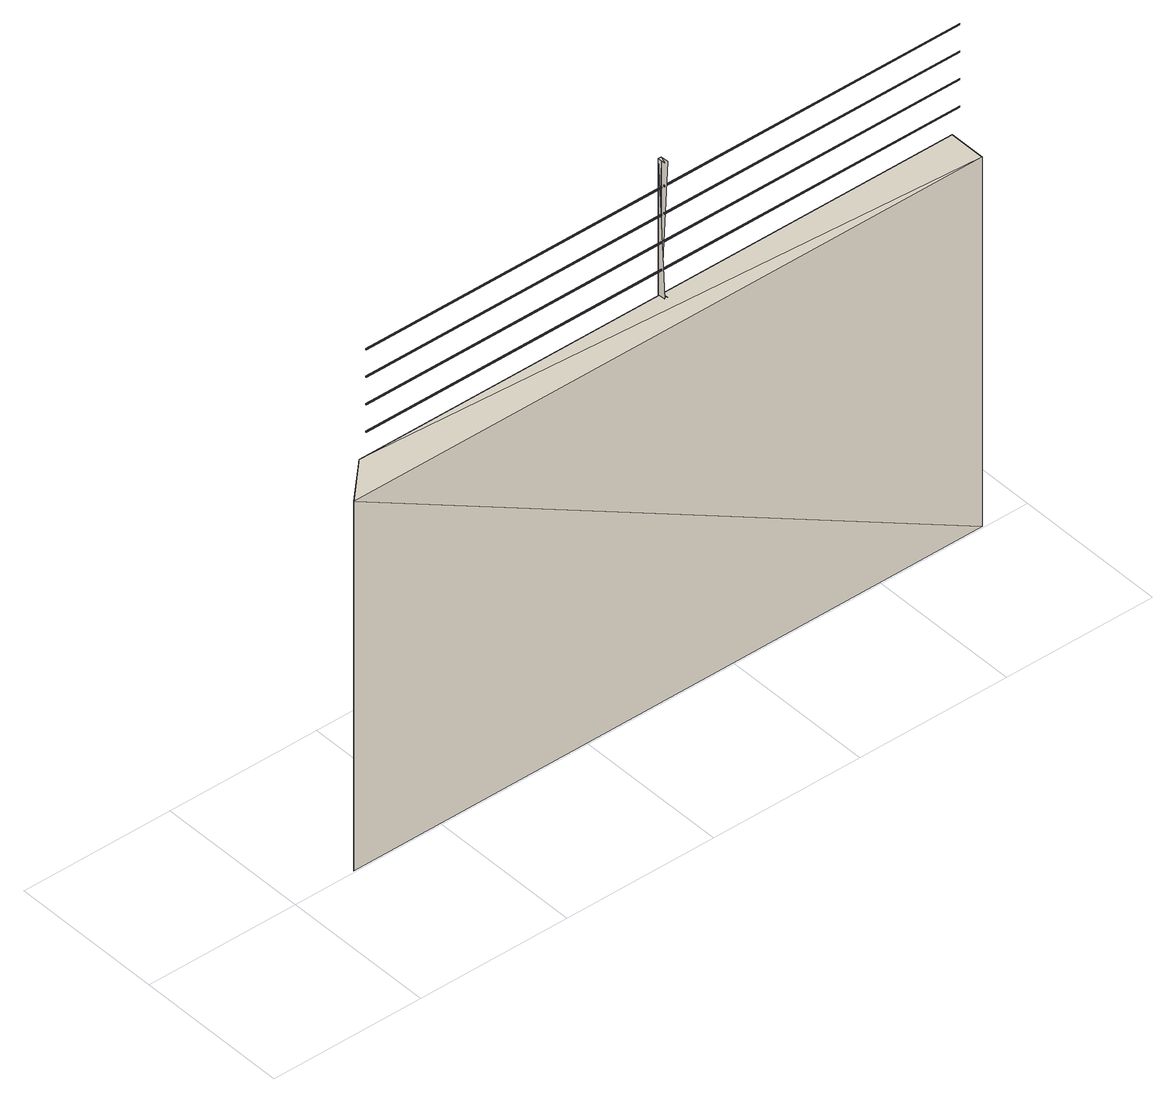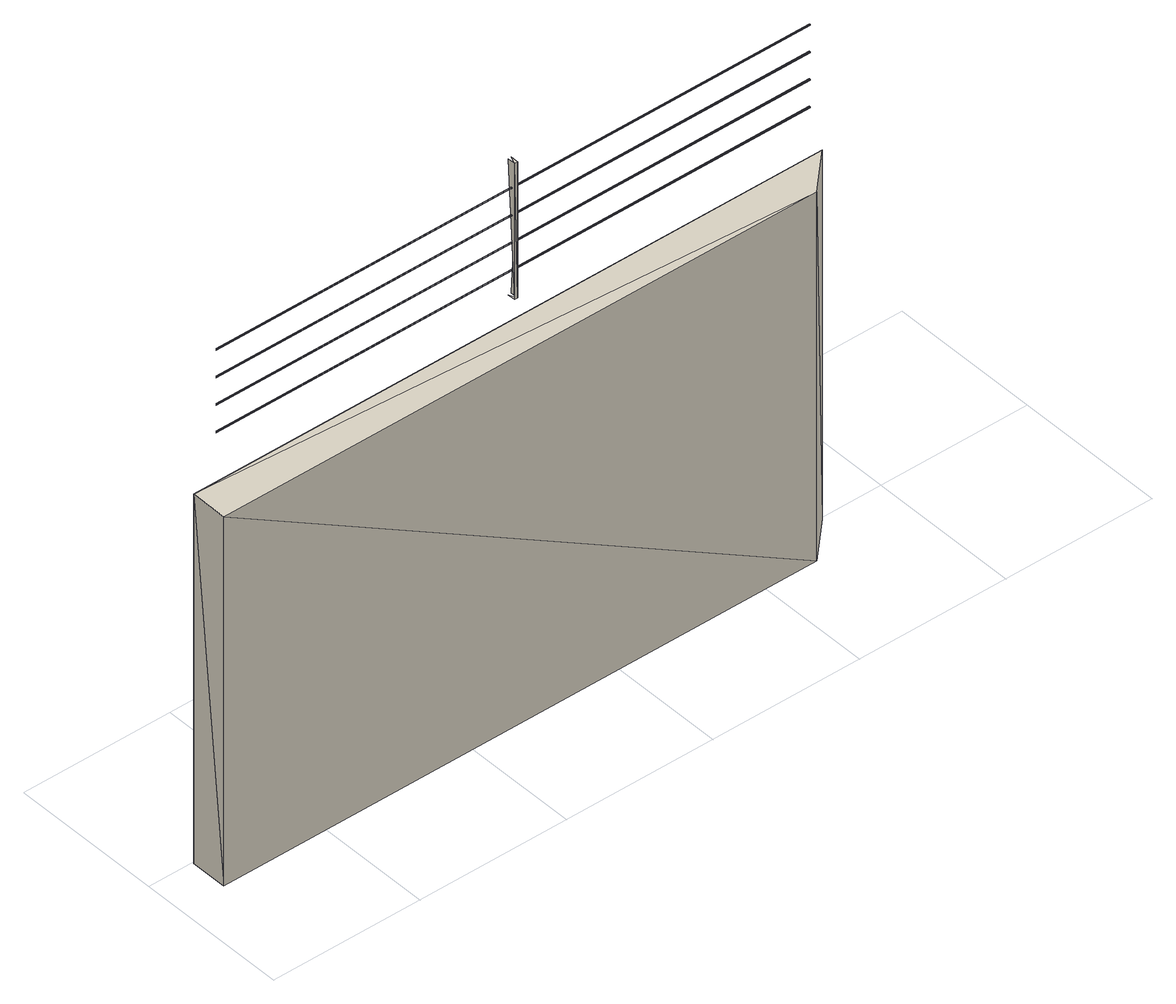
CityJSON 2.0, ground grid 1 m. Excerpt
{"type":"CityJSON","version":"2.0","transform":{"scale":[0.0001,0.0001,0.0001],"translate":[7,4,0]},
"CityObjects":{
"building1":{"type":"Building","attributes":{"info":{"id":59075,"type":"IfcRailing","GlobalId":"09axaKU7X1_O8n6dmmiZ1E","OwnerHistory":"#12","ObjectPlacement":"#50014","Representation":"#59071","Tag":"00000000-0000-0000-00-00-000000000000","PredefinedType":"HANDRAIL"},"psets":{"AC_Pset_Name":{"Name":{"id":59080,"class":"IfcPropertySingleValue","value_type":"IfcLabel"},"id":59081},"ArchiCADProperties":{"Komplette Element-ID":{"id":59088,"class":"IfcPropertySingleValue","value":"Gelaender-2","value_type":"IfcLabel"},"Kompakte Element-ID":{"id":59089,"class":"IfcPropertySingleValue","value":"Gelaender-2","value_type":"IfcLabel"},"Name des Sachmerkmal-Objekts":{"id":59090,"class":"IfcPropertySingleValue","value_type":"IfcLabel"},"Ursprungsgeschoss":{"id":59091,"class":"IfcPropertySingleValue","value":"Dachgeschoss","value_type":"IfcLabel"},"Raumname":{"id":59092,"class":"IfcPropertySingleValue","value":"Galerie","value_type":"IfcLabel"},"Raumnummer":{"id":59093,"class":"IfcPropertySingleValue","value":"7","value_type":"IfcLabel"},"Ebene":{"id":59094,"class":"IfcPropertySingleValue","value":"Gelaender","value_type":"IfcLabel"},"Typ":{"id":59095,"class":"IfcPropertySingleValue","value":"Objekt","value_type":"IfcLabel"},"Geschützt":{"id":59096,"class":"IfcPropertySingleValue","value":false,"value_type":"IfcBoolean"},"Bibliothekselement-Name":{"id":59097,"class":"IfcPropertySingleValue","value":"Geländer_horizontal 13","value_type":"IfcLabel"},"Baustoff / Mehrschichtiger Aufbau / Profil / Schraffur":{"id":59098,"class":"IfcPropertySingleValue","value":"Solid","value_type":"IfcLabel"},"Etikettentext":{"id":59099,"class":"IfcPropertySingleValue","value_type":"IfcLabel"},"Eindeutige ID":{"id":59100,"class":"IfcPropertySingleValue","value_type":"IfcLabel"},"Verknüpfte Änderungen":{"id":59101,"class":"IfcPropertySingleValue","value_type":"IfcLabel"},"Tragende Funktion":{"id":59102,"class":"IfcPropertySingleValue","value":"Nicht definiert","value_type":"IfcLabel"},"Lage":{"id":59103,"class":"IfcPropertySingleValue","value":"Nicht definiert","value_type":"IfcLabel"},"Element-Klassifizierung":{"id":59104,"class":"IfcPropertySingleValue","value":"Geländer","value_type":"IfcLabel"},"Umbau-Status":{"id":59105,"class":"IfcPropertySingleValue","value":"Bestand","value_type":"IfcLabel"},"Anzeigen auf Umbau-Filter":{"id":59106,"class":"IfcPropertySingleValue","value":"Alle relevanten Filter","value_type":"IfcLabel"},"ARCHICAD IFC ID":{"id":59107,"class":"IfcPropertySingleValue","value":"09axaKU7X1_O8n6dmmiZ1E","value_type":"IfcLabel"},"Externe IFC ID":{"id":59108,"class":"IfcPropertySingleValue","value_type":"IfcLabel"},"Drehwinkel":{"id":59109,"class":"IfcPropertySingleValue","value":0,"value_type":"IfcPlaneAngleMeasure"},"Oberfläche":{"id":59110,"class":"IfcPropertySingleValue","value":"Allgemein","value_type":"IfcLabel"},"id":59111},"AC_Pset_Geländer_horizontal_13":{"3D":{"id":59139,"class":"IfcPropertySingleValue","value":"Detailiert","value_type":"IfcLabel"},"Anzahl_Rohre":{"id":59140,"class":"IfcPropertySingleValue","value":4,"value_type":"IfcReal"},"Position":{"id":59141,"class":"IfcPropertySingleValue","value":"Zwischen Pfosten","value_type":"IfcLabel"},"Anzahl_Pfosten":{"id":59142,"class":"IfcPropertySingleValue","value":3,"value_type":"IfcReal"},"Auflösung":{"id":59143,"class":"IfcPropertySingleValue","value":36,"value_type":"IfcReal"},"Schattenwurf":{"id":59144,"class":"IfcPropertySingleValue","value":true,"value_type":"IfcBoolean"},"Show 2D Hotspots in 3D":{"id":59145,"class":"IfcPropertySingleValue","value":true,"value_type":"IfcBoolean"},"Stift Kontur":{"id":59146,"class":"IfcPropertySingleValue","value_type":"IfcLabel"},"Ausfüllmuster":{"id":59147,"class":"IfcPropertySingleValue","value":"Leer","value_type":"IfcLabel"},"Stift Schraffur":{"id":59148,"class":"IfcPropertySingleValue","value_type":"IfcLabel"},"Stift Hintergrundschraffur":{"id":59149,"class":"IfcPropertySingleValue","value_type":"IfcLabel"},"Handlauf (hamat)":{"id":59150,"class":"IfcPropertySingleValue","value":"Zink","value_type":"IfcLabel"},"Rohre (bamat)":{"id":59151,"class":"IfcPropertySingleValue","value":"Zink","value_type":"IfcLabel"},"Pfosten (pomat)":{"id":59152,"class":"IfcPropertySingleValue","value":"Zink","value_type":"IfcLabel"},"Preis":{"id":59153,"class":"IfcPropertySingleValue","value":0,"value_type":"IfcReal"},"Hersteller":{"id":59154,"class":"IfcPropertySingleValue","value_type":"IfcLabel"},"Anmerkung":{"id":59155,"class":"IfcPropertySingleValue","value_type":"IfcLabel"},"Lage":{"id":59156,"class":"IfcPropertySingleValue","value_type":"IfcLabel"},"Accessoires":{"id":59157,"class":"IfcPropertySingleValue","value_type":"IfcLabel"},"Gruppe (FM_Type)":{"id":59158,"class":"IfcPropertySingleValue","value":"Andere","value_type":"IfcLabel"},"Gruppe (iFMType)":{"id":59159,"class":"IfcPropertySingleValue","value":25,"value_type":"IfcReal"},"Inventarnummer":{"id":59160,"class":"IfcPropertySingleValue","value_type":"IfcLabel"},"Seriennummer":{"id":59161,"class":"IfcPropertySingleValue","value_type":"IfcLabel"},"Herstellungsjahr":{"id":59162,"class":"IfcPropertySingleValue","value_type":"IfcLabel"},"Gewicht":{"id":59163,"class":"IfcPropertySingleValue","value":0,"value_type":"IfcReal"},"Gewichteinheit":{"id":59164,"class":"IfcPropertySingleValue","value":"kg","value_type":"IfcLabel"},"Frei definierbar 1":{"id":59165,"class":"IfcPropertySingleValue","value_type":"IfcLabel"},"Frei definierbar 2":{"id":59166,"class":"IfcPropertySingleValue","value_type":"IfcLabel"},"Frei definierbar 3":{"id":59167,"class":"IfcPropertySingleValue","value_type":"IfcLabel"},"Frei definierbar 4":{"id":59168,"class":"IfcPropertySingleValue","value_type":"IfcLabel"},"Frei definierbar 5":{"id":59169,"class":"IfcPropertySingleValue","value_type":"IfcLabel"},"id":59170},"ArchiCADQuantities":{"Höhenangabe zum Projekt-Nullpunkt":{"id":59206,"class":"IfcQuantityLength","value":2.7},"Höhe zu Geschoss":{"id":59207,"class":"IfcQuantityLength","value":0},"Oberflächenbereich":{"id":59208,"class":"IfcQuantityArea","value":1.99},"Netto-Volumen":{"id":59209,"class":"IfcQuantityVolume","value":0.0256},"Fläche":{"id":59210,"class":"IfcQuantityArea","value":4.29},"Höhe (Z Größe)":{"id":59211,"class":"IfcQuantityLength","value":1},"Länge (A)":{"id":59212,"class":"IfcQuantityLength","value":4.29},"Volumen":{"id":59213,"class":"IfcQuantityVolume","value":0.0256},"Breite (B)":{"id":59214,"class":"IfcQuantityLength","value":1},"id":59215},"AC_Equantity_Geländer_horizontal_13":{"Height":{"id":59220,"class":"IfcQuantityLength","value":1},"Höhenunterschied":{"id":59221,"class":"IfcQuantityLength","value":0},"Durchmesser_Handlauf":{"id":59222,"class":"IfcQuantityLength","value":0.08},"Auskragung_Handlauf":{"id":59223,"class":"IfcQuantityLength","value":0.1},"Durchmesser_Rohre":{"id":59224,"class":"IfcQuantityLength","value":0.01},"Pfostenbreite":{"id":59225,"class":"IfcQuantityLength","value":0.02},"Pfostentiefe":{"id":59226,"class":"IfcQuantityLength","value":0.05},"Untere Ebene":{"id":59227,"class":"IfcQuantityLength","value":1},"Obere Ebene":{"id":59228,"class":"IfcQuantityLength","value":0},"id":59229}}},"geometry":[{"type":"MultiSurface","lod":"2","boundaries":[[[0,1,2]],[[3,4,5]],[[6,7,8]],[[9,10,11]],[[12,13,14]],[[15,16,17]],[[18,19,20]],[[21,22,23]],[[24,2,25]],[[26,27,4]],[[28,29,7]],[[30,31,10]],[[32,33,13]],[[34,17,35]],[[36,20,37]],[[38,23,39]],[[40,25,41]],[[42,43,27]],[[44,45,29]],[[46,47,31]],[[48,49,33]],[[50,35,51]],[[52,37,53]],[[54,39,55]],[[56,41,57]],[[58,59,43]],[[60,61,45]],[[62,63,47]],[[64,65,49]],[[66,51,67]],[[68,53,69]],[[70,55,71]],[[72,57,73]],[[74,75,59]],[[76,77,61]],[[78,79,63]],[[80,81,65]],[[82,67,83]],[[84,69,85]],[[86,71,87]],[[88,73,89]],[[90,91,75]],[[92,93,77]],[[94,95,79]],[[96,97,81]],[[98,83,99]],[[100,85,101]],[[102,87,103]],[[104,89,105]],[[106,107,91]],[[108,109,93]],[[110,111,95]],[[112,113,97]],[[114,99,115]],[[116,101,117]],[[118,103,119]],[[120,105,121]],[[122,123,107]],[[124,125,109]],[[126,127,111]],[[128,129,113]],[[130,115,131]],[[132,117,133]],[[134,119,135]],[[136,121,137]],[[138,139,123]],[[140,141,125]],[[142,143,127]],[[144,145,129]],[[146,131,147]],[[148,133,149]],[[150,135,151]],[[152,137,153]],[[154,155,139]],[[156,157,141]],[[158,159,143]],[[160,161,145]],[[162,147,163]],[[164,149,165]],[[166,151,167]],[[168,153,169]],[[170,171,155]],[[172,173,157]],[[174,175,159]],[[176,177,161]],[[178,163,179]],[[180,165,181]],[[182,167,183]],[[184,169,185]],[[186,187,171]],[[188,189,173]],[[190,191,175]],[[192,193,177]],[[194,179,195]],[[196,181,197]],[[198,183,199]],[[200,185,201]],[[202,203,187]],[[204,205,189]],[[206,207,191]],[[208,209,193]],[[210,195,211]],[[212,197,213]],[[214,199,215]],[[216,201,217]],[[218,219,203]],[[220,221,205]],[[222,223,207]],[[224,225,209]],[[226,211,227]],[[228,213,229]],[[230,215,231]],[[232,217,233]],[[234,235,219]],[[236,237,221]],[[238,239,223]],[[240,241,225]],[[242,227,243]],[[244,229,245]],[[246,231,247]],[[248,233,249]],[[250,251,235]],[[252,253,237]],[[254,255,239]],[[256,257,241]],[[258,243,259]],[[260,245,261]],[[262,247,263]],[[264,249,265]],[[266,267,251]],[[268,269,253]],[[270,271,255]],[[272,273,257]],[[274,259,275]],[[276,261,277]],[[278,263,279]],[[280,265,281]],[[282,283,267]],[[284,285,269]],[[286,287,271]],[[288,289,273]],[[290,275,291]],[[292,277,293]],[[294,279,295]],[[296,281,297]],[[298,283,299]],[[300,285,301]],[[302,287,303]],[[304,289,305]],[[291,306,307]],[[293,308,309]],[[295,310,311]],[[297,312,313]],[[314,298,315]],[[316,300,317]],[[318,302,319]],[[320,304,321]],[[306,322,323]],[[308,324,325]],[[310,326,327]],[[312,328,329]],[[330,314,331]],[[332,316,333]],[[334,318,335]],[[336,320,337]],[[322,338,339]],[[324,340,341]],[[326,342,343]],[[328,344,345]],[[346,330,347]],[[348,332,349]],[[350,334,351]],[[352,336,353]],[[338,354,355]],[[340,356,357]],[[342,358,359]],[[344,360,361]],[[362,346,363]],[[364,348,365]],[[366,350,367]],[[368,352,369]],[[354,370,371]],[[356,372,373]],[[358,374,375]],[[360,376,377]],[[378,362,379]],[[380,364,381]],[[382,366,383]],[[384,368,385]],[[370,386,387]],[[372,388,389]],[[374,390,391]],[[376,392,393]],[[394,378,395]],[[396,380,397]],[[398,382,399]],[[400,384,401]],[[386,402,403]],[[388,404,405]],[[390,406,407]],[[392,408,409]],[[410,394,411]],[[412,396,413]],[[414,398,415]],[[416,400,417]],[[402,418,419]],[[404,420,421]],[[406,422,423]],[[408,424,425]],[[426,410,427]],[[428,412,429]],[[430,414,431]],[[432,416,433]],[[418,434,435]],[[420,436,437]],[[422,438,439]],[[424,440,441]],[[442,426,443]],[[444,428,445]],[[446,430,447]],[[448,432,449]],[[434,450,451]],[[436,452,453]],[[438,454,455]],[[440,456,457]],[[450,458,459]],[[460,442,461]],[[452,462,463]],[[464,444,465]],[[454,466,467]],[[468,446,469]],[[456,470,471]],[[472,448,473]],[[474,460,475]],[[476,464,477]],[[478,468,479]],[[480,472,481]],[[458,482,483]],[[462,484,485]],[[466,486,487]],[[470,488,489]],[[482,490,491]],[[490,492,493]],[[492,494,495]],[[494,474,496]],[[484,497,498]],[[497,499,500]],[[499,501,502]],[[501,476,503]],[[486,504,505]],[[504,506,507]],[[506,508,509]],[[508,478,510]],[[488,511,512]],[[511,513,514]],[[513,515,516]],[[515,480,517]],[[518,519,520]],[[521,522,523]],[[524,525,526]],[[527,528,529]],[[530,531,532]],[[533,534,535]],[[536,537,538]],[[4,539,540]],[[7,521,541]],[[10,527,542]],[[13,533,543]],[[17,544,518]],[[20,545,524]],[[23,546,530]],[[25,1,536]],[[4,540,5]],[[17,16,544]],[[7,541,8]],[[20,19,545]],[[10,542,11]],[[23,22,546]],[[13,543,14]],[[25,2,1]],[[35,17,518]],[[37,20,524]],[[39,23,530]],[[41,25,536]],[[27,539,4]],[[29,521,7]],[[31,527,10]],[[33,533,13]],[[59,539,27]],[[67,35,518]],[[61,521,29]],[[69,37,524]],[[63,527,31]],[[71,39,530]],[[65,533,33]],[[73,41,536]],[[195,518,539]],[[197,524,521]],[[199,530,527]],[[201,536,533]],[[67,51,35]],[[69,53,37]],[[71,55,39]],[[73,57,41]],[[59,27,43]],[[61,29,45]],[[63,31,47]],[[65,33,49]],[[195,67,518]],[[197,69,524]],[[199,71,530]],[[201,73,536]],[[187,539,59]],[[189,521,61]],[[191,527,63]],[[193,533,65]],[[91,59,75]],[[99,83,67]],[[93,61,77]],[[101,85,69]],[[95,63,79]],[[103,87,71]],[[97,65,81]],[[105,89,73]],[[123,91,107]],[[131,115,99]],[[125,93,109]],[[133,117,101]],[[127,95,111]],[[135,119,103]],[[129,97,113]],[[137,121,105]],[[187,59,91]],[[195,99,67]],[[195,539,187]],[[189,61,93]],[[197,101,69]],[[197,521,189]],[[191,63,95]],[[199,103,71]],[[199,527,191]],[[193,65,97]],[[201,105,73]],[[201,533,193]],[[187,91,123]],[[189,93,125]],[[191,95,127]],[[193,97,129]],[[195,131,99]],[[197,133,101]],[[199,135,103]],[[201,137,105]],[[187,123,139]],[[195,147,131]],[[189,125,141]],[[197,149,133]],[[191,127,143]],[[199,151,135]],[[193,129,145]],[[201,153,137]],[[171,139,155]],[[179,163,147]],[[173,141,157]],[[181,165,149]],[[175,143,159]],[[183,167,151]],[[177,145,161]],[[185,169,153]],[[187,139,171]],[[195,179,147]],[[189,141,173]],[[197,181,149]],[[191,143,175]],[[199,183,151]],[[193,145,177]],[[201,185,153]],[[219,187,203]],[[227,211,195]],[[221,189,205]],[[229,213,197]],[[223,191,207]],[[231,215,199]],[[225,193,209]],[[233,217,201]],[[243,227,195]],[[245,229,197]],[[247,231,199]],[[249,233,201]],[[235,187,219]],[[237,189,221]],[[239,191,223]],[[241,193,225]],[[322,195,187]],[[324,197,189]],[[326,199,191]],[[328,201,193]],[[298,187,235]],[[306,243,195]],[[300,189,237]],[[308,245,197]],[[302,191,239]],[[310,247,199]],[[304,193,241]],[[312,249,201]],[[298,235,251]],[[306,259,243]],[[300,237,253]],[[308,261,245]],[[302,239,255]],[[310,263,247]],[[304,241,257]],[[312,265,249]],[[314,187,298]],[[306,195,322]],[[316,189,300]],[[308,197,324]],[[318,191,302]],[[310,199,326]],[[320,193,304]],[[312,201,328]],[[283,251,267]],[[322,187,314]],[[291,275,259]],[[285,253,269]],[[324,189,316]],[[293,277,261]],[[287,255,271]],[[326,191,318]],[[295,279,263]],[[289,257,273]],[[328,193,320]],[[297,281,265]],[[298,251,283]],[[291,259,306]],[[300,253,285]],[[293,261,308]],[[302,255,287]],[[295,263,310]],[[304,257,289]],[[297,265,312]],[[346,314,330]],[[322,354,338]],[[348,316,332]],[[324,356,340]],[[350,318,334]],[[326,358,342]],[[352,320,336]],[[328,360,344]],[[322,314,460]],[[324,316,464]],[[326,318,468]],[[328,320,472]],[[460,314,346]],[[322,458,354]],[[464,316,348]],[[324,462,356]],[[468,318,350]],[[326,466,358]],[[472,320,352]],[[328,470,360]],[[378,346,362]],[[354,386,370]],[[380,348,364]],[[356,388,372]],[[382,350,366]],[[358,390,374]],[[384,352,368]],[[360,392,376]],[[394,346,378]],[[354,402,386]],[[396,348,380]],[[356,404,388]],[[398,350,382]],[[358,406,390]],[[400,352,384]],[[360,408,392]],[[322,460,458]],[[324,464,462]],[[326,468,466]],[[328,472,470]],[[460,346,394]],[[354,458,402]],[[464,348,396]],[[356,462,404]],[[468,350,398]],[[358,466,406]],[[472,352,400]],[[360,470,408]],[[426,394,410]],[[402,434,418]],[[428,396,412]],[[404,436,420]],[[430,398,414]],[[406,438,422]],[[432,400,416]],[[408,440,424]],[[442,394,426]],[[402,450,434]],[[444,396,428]],[[404,452,436]],[[446,398,430]],[[406,454,438]],[[448,400,432]],[[408,456,440]],[[460,394,442]],[[402,458,450]],[[464,396,444]],[[404,462,452]],[[468,398,446]],[[406,466,454]],[[472,400,448]],[[408,470,456]],[[458,460,492]],[[462,464,499]],[[466,468,506]],[[470,472,513]],[[494,460,474]],[[492,460,494]],[[458,492,490]],[[458,490,482]],[[501,464,476]],[[499,464,501]],[[462,499,497]],[[462,497,484]],[[508,468,478]],[[506,468,508]],[[466,506,504]],[[466,504,486]],[[515,472,480]],[[513,472,515]],[[470,513,511]],[[470,511,488]],[[547,548,549]],[[550,548,551]],[[550,549,548]],[[549,552,553]],[[554,555,556]],[[557,558,559]],[[560,561,562]],[[563,564,565]],[[566,567,568]],[[569,570,571]],[[572,573,574]],[[575,576,577]],[[555,578,579]],[[559,580,581]],[[561,582,583]],[[565,584,585]],[[567,586,587]],[[571,588,589]],[[573,590,591]],[[577,592,593]],[[579,578,594]],[[580,595,581]],[[583,582,596]],[[584,597,585]],[[587,586,598]],[[588,599,589]],[[591,590,600]],[[592,601,593]],[[555,602,578]],[[559,581,603]],[[561,604,582]],[[565,585,605]],[[567,606,586]],[[571,589,607]],[[573,608,590]],[[577,593,609]],[[555,610,602]],[[561,611,604]],[[567,612,606]],[[573,613,608]],[[559,603,614]],[[565,605,615]],[[571,607,616]],[[577,609,617]],[[555,618,610]],[[559,614,619]],[[561,620,611]],[[565,615,621]],[[567,622,612]],[[571,616,623]],[[573,624,613]],[[577,617,625]],[[559,626,555]],[[565,627,561]],[[571,628,567]],[[577,629,573]],[[602,610,630]],[[604,611,631]],[[606,612,632]],[[608,613,633]],[[603,634,614]],[[605,635,615]],[[607,636,616]],[[609,637,617]],[[614,638,619]],[[615,639,621]],[[616,640,623]],[[617,641,625]],[[610,618,642]],[[611,620,643]],[[612,622,644]],[[613,624,645]],[[555,626,618]],[[559,619,646]],[[561,627,620]],[[565,621,647]],[[567,628,622]],[[571,623,648]],[[573,629,624]],[[577,625,649]],[[618,650,651]],[[619,652,653]],[[620,654,655]],[[621,656,657]],[[622,658,659]],[[623,660,661]],[[624,662,663]],[[625,664,665]],[[559,646,626]],[[565,647,627]],[[571,648,628]],[[577,649,629]],[[618,626,650]],[[620,627,654]],[[622,628,658]],[[624,629,662]],[[619,653,646]],[[621,657,647]],[[623,661,648]],[[625,665,649]],[[653,666,646]],[[657,667,647]],[[661,668,648]],[[665,669,649]],[[650,626,670]],[[654,627,671]],[[658,628,672]],[[662,629,673]],[[666,674,675]],[[667,676,677]],[[668,678,679]],[[669,680,681]],[[670,682,683]],[[671,684,685]],[[672,686,687]],[[673,688,689]],[[670,626,682]],[[666,675,646]],[[671,627,684]],[[667,677,647]],[[672,628,686]],[[668,679,648]],[[673,629,688]],[[669,681,649]],[[626,690,691]],[[646,692,693]],[[627,694,695]],[[647,696,697]],[[628,698,699]],[[648,700,701]],[[629,702,703]],[[649,704,705]],[[626,706,690]],[[627,707,694]],[[628,708,698]],[[629,709,702]],[[646,693,710]],[[647,697,711]],[[648,701,712]],[[649,705,713]],[[646,714,626]],[[647,715,627]],[[648,716,628]],[[649,717,629]],[[626,718,706]],[[646,710,719]],[[627,720,707]],[[647,711,721]],[[628,722,708]],[[648,712,723]],[[629,724,709]],[[649,713,725]],[[550,552,549]],[[706,718,726]],[[710,727,719]],[[707,720,728]],[[711,729,721]],[[708,722,730]],[[712,731,723]],[[709,724,732]],[[713,733,725]],[[626,714,718]],[[646,719,734]],[[627,715,720]],[[647,721,735]],[[628,716,722]],[[648,723,736]],[[629,717,724]],[[649,725,737]],[[726,738,739]],[[727,740,741]],[[646,734,714]],[[728,742,743]],[[729,744,745]],[[647,735,715]],[[730,746,747]],[[731,748,749]],[[648,736,716]],[[732,750,751]],[[733,752,753]],[[649,737,717]],[[726,718,738]],[[727,741,719]],[[728,720,742]],[[729,745,721]],[[730,722,746]],[[731,749,723]],[[732,724,750]],[[733,753,725]],[[754,755,714]],[[756,757,715]],[[758,759,716]],[[760,761,717]],[[734,762,763]],[[735,764,765]],[[736,766,767]],[[737,768,769]],[[734,770,714]],[[735,771,715]],[[736,772,716]],[[737,773,717]],[[770,754,714]],[[734,763,774]],[[771,756,715]],[[735,765,775]],[[772,758,716]],[[736,767,776]],[[773,760,717]],[[737,769,777]],[[778,779,754]],[[763,780,781]],[[782,783,756]],[[765,784,785]],[[786,787,758]],[[767,788,789]],[[790,791,760]],[[769,792,793]],[[763,781,794]],[[765,785,795]],[[767,789,796]],[[769,793,797]],[[798,778,754]],[[799,782,756]],[[800,786,758]],[[801,790,760]],[[734,774,770]],[[735,775,771]],[[736,776,772]],[[737,777,773]],[[770,798,754]],[[763,794,774]],[[771,799,756]],[[765,795,775]],[[772,800,758]],[[767,796,776]],[[773,801,760]],[[769,797,777]],[[802,803,798]],[[794,804,805]],[[806,807,799]],[[795,808,809]],[[810,811,800]],[[796,812,813]],[[814,815,801]],[[797,816,817]],[[818,802,798]],[[794,805,819]],[[820,806,799]],[[795,809,821]],[[822,810,800]],[[796,813,823]],[[824,814,801]],[[797,817,825]],[[770,818,798]],[[794,819,774]],[[771,820,799]],[[795,821,775]],[[772,822,800]],[[796,823,776]],[[773,824,801]],[[797,825,777]],[[774,826,770]],[[775,827,771]],[[776,828,772]],[[777,829,773]],[[774,830,831]],[[774,831,826]],[[775,832,833]],[[775,833,827]],[[776,834,835]],[[776,835,828]],[[777,836,837]],[[777,837,829]],[[838,839,770]],[[826,838,770]],[[840,841,771]],[[827,840,771]],[[842,843,772]],[[828,842,772]],[[844,845,773]],[[829,844,773]],[[846,552,550]],[[559,558,847]],[[565,564,848]],[[571,570,849]],[[577,576,850]],[[556,555,851]],[[562,561,852]],[[568,567,853]],[[574,573,854]],[[580,559,855]],[[584,565,856]],[[588,571,857]],[[592,577,858]],[[555,579,859]],[[561,583,860]],[[567,587,861]],[[573,591,862]],[[595,580,863]],[[597,584,864]],[[599,588,865]],[[601,592,866]],[[579,594,867]],[[583,596,868]],[[587,598,869]],[[591,600,870]],[[581,595,871]],[[585,597,872]],[[589,599,873]],[[593,601,874]],[[594,578,875]],[[596,582,876]],[[598,586,877]],[[600,590,878]],[[603,581,879]],[[605,585,880]],[[607,589,881]],[[609,593,882]],[[578,602,883]],[[582,604,884]],[[586,606,885]],[[590,608,886]],[[634,603,887]],[[635,605,888]],[[636,607,889]],[[637,609,890]],[[602,630,891]],[[604,631,892]],[[606,632,893]],[[608,633,894]],[[614,634,895]],[[615,635,896]],[[616,636,897]],[[617,637,898]],[[630,610,899]],[[631,611,900]],[[632,612,901]],[[633,613,902]],[[638,614,903]],[[639,615,904]],[[640,616,905]],[[641,617,906]],[[610,642,907]],[[611,643,908]],[[612,644,909]],[[613,645,910]],[[619,638,911]],[[621,639,912]],[[623,640,913]],[[625,641,914]],[[642,618,915]],[[643,620,916]],[[644,622,917]],[[645,624,918]],[[652,619,919]],[[656,621,920]]]}]},
"building2":{"type":"Building","attributes":{"info":{"id":15042,"type":"IfcWallStandardCase","GlobalId":"2XPyKWY018sA1ygZKgQPtU","OwnerHistory":"#12","Name":"Wand-Int-ERDG-4","ObjectPlacement":"#14983","Representation":"#15037","Tag":"BC6F0F70-6195-495E-A2-FC-239713029DB1"},"psets":{"Pset_WallCommon":{"ThermalTransmittance":{"id":15078,"class":"IfcPropertySingleValue","value":1.5,"value_type":"IfcThermalTransmittanceMeasure"},"id":15079},"AC_Pset_Name":{"Name":{"id":15086,"class":"IfcPropertySingleValue","value":"Wand-Int-ERDG-4","value_type":"IfcLabel"},"id":15087},"ArchiCADProperties":{"Komplette Element-ID":{"id":15093,"class":"IfcPropertySingleValue","value":"Wand-Int-ERDG-4","value_type":"IfcLabel"},"Kompakte Element-ID":{"id":15094,"class":"IfcPropertySingleValue","value":"Wand-Int-ERDG-4","value_type":"IfcLabel"},"Name des Sachmerkmal-Objekts":{"id":15095,"class":"IfcPropertySingleValue","value_type":"IfcLabel"},"Ursprungsgeschoss":{"id":15096,"class":"IfcPropertySingleValue","value":"Erdgeschoss","value_type":"IfcLabel"},"Raumname":{"id":15097,"class":"IfcPropertySingleValue","value":"Wohnen","value_type":"IfcLabel"},"Raumnummer":{"id":15098,"class":"IfcPropertySingleValue","value":"5","value_type":"IfcLabel"},"Ebene":{"id":15099,"class":"IfcPropertySingleValue","value":"Innenwände","value_type":"IfcLabel"},"Typ":{"id":15100,"class":"IfcPropertySingleValue","value":"Wand","value_type":"IfcLabel"},"Geschützt":{"id":15101,"class":"IfcPropertySingleValue","value":false,"value_type":"IfcBoolean"},"Baustoff / Mehrschichtiger Aufbau / Profil / Schraffur":{"id":15102,"class":"IfcPropertySingleValue","value":"Leichtbeton 102890359","value_type":"IfcLabel"},"Etikettentext":{"id":15103,"class":"IfcPropertySingleValue","value_type":"IfcLabel"},"Eindeutige ID":{"id":15104,"class":"IfcPropertySingleValue","value_type":"IfcLabel"},"Verknüpfte Änderungen":{"id":15105,"class":"IfcPropertySingleValue","value_type":"IfcLabel"},"Tragende Funktion":{"id":15106,"class":"IfcPropertySingleValue","value":"Nicht definiert","value_type":"IfcLabel"},"Lage":{"id":15107,"class":"IfcPropertySingleValue","value":"Nicht definiert","value_type":"IfcLabel"},"Element-Klassifizierung":{"id":15108,"class":"IfcPropertySingleValue","value":"Wand","value_type":"IfcLabel"},"Umbau-Status":{"id":15109,"class":"IfcPropertySingleValue","value":"Bestand","value_type":"IfcLabel"},"Anzeigen auf Umbau-Filter":{"id":15110,"class":"IfcPropertySingleValue","value":"Alle relevanten Filter","value_type":"IfcLabel"},"Struktur - Typ":{"id":15111,"class":"IfcPropertySingleValue","value":"Einfach","value_type":"IfcLabel"},"ARCHICAD IFC ID":{"id":15112,"class":"IfcPropertySingleValue","value":"2XPyKWY018sA1ygZKgQPtU","value_type":"IfcLabel"},"Externe IFC ID":{"id":15113,"class":"IfcPropertySingleValue","value_type":"IfcLabel"},"Baustoff/Mehrschicht/Profil":{"id":15114,"class":"IfcPropertySingleValue","value":"Leichtbeton 102890359","value_type":"IfcLabel"},"Außenseite Oberfläche":{"id":15115,"class":"IfcPropertySingleValue","value":"Anstrich","value_type":"IfcLabel"},"Innenseite Oberfläche":{"id":15116,"class":"IfcPropertySingleValue","value":"Anstrich","value_type":"IfcLabel"},"Oberfläche Kante":{"id":15117,"class":"IfcPropertySingleValue","value":"Anstrich","value_type":"IfcLabel"},"Äußerer Neigungswinkel":{"id":15118,"class":"IfcPropertySingleValue","value":90,"value_type":"IfcPlaneAngleMeasure"},"Innerer Neigungswinkel":{"id":15119,"class":"IfcPropertySingleValue","value":90,"value_type":"IfcPlaneAngleMeasure"},"Wand Neigungstyp":{"id":15120,"class":"IfcPropertySingleValue","value":"gerade","value_type":"IfcLabel"},"Lage der Referenzlinie":{"id":15121,"class":"IfcPropertySingleValue","value":"Außen","value_type":"IfcLabel"},"Geschoss für Oberkantenverknüpfung":{"id":15122,"class":"IfcPropertySingleValue","value":"Nicht verknüpft","value_type":"IfcLabel"},"Geometriemethode":{"id":15123,"class":"IfcPropertySingleValue","value":"Uni","value_type":"IfcLabel"},"id":15124},"BaseQuantities":{"Length":{"id":15160,"class":"IfcQuantityLength","value":4.17},"Height":{"id":15161,"class":"IfcQuantityLength","value":2.5},"Width":{"id":15162,"class":"IfcQuantityLength","value":0.24},"GrossFootprintArea":{"id":15163,"class":"IfcQuantityArea","value":1},"NetFootprintArea":{"id":15164,"class":"IfcQuantityArea","value":1},"GrossSideArea":{"id":15165,"class":"IfcQuantityArea","value":10.43},"NetSideArea":{"id":15166,"class":"IfcQuantityArea","value":10.43},"GrossVolume":{"id":15167,"class":"IfcQuantityVolume","value":2.5},"NetVolume":{"id":15168,"class":"IfcQuantityVolume","value":2.5},"id":15169},"ArchiCADQuantities":{"Höhenangabe zum Projekt-Nullpunkt":{"id":15174,"class":"IfcQuantityLength","value":0},"Höhe zu Geschoss":{"id":15175,"class":"IfcQuantityLength","value":0},"Höhe":{"id":15176,"class":"IfcQuantityLength","value":2.5},"Oberflächenbereich":{"id":15177,"class":"IfcQuantityArea","value":10.12},"Netto-Volumen":{"id":15178,"class":"IfcQuantityVolume","value":2.5},"Fläche":{"id":15179,"class":"IfcQuantityArea","value":1},"Dicke":{"id":15180,"class":"IfcQuantityLength","value":0.24},"Wandlänge an der Außenseite":{"id":15181,"class":"IfcQuantityLength","value":4.05},"Wandlänge an der Innenseite":{"id":15182,"class":"IfcQuantityLength","value":4.29},"Netto-Oberflächenbereich an der Außenseite":{"id":15183,"class":"IfcQuantityArea","value":10.12},"Netto-Oberflächenbereich an der Innenseite":{"id":15184,"class":"IfcQuantityArea","value":10.72},"Netto-Oberflächenbereich an den Kanten":{"id":15185,"class":"IfcQuantityArea","value":3.36},"Konditionales Volumen":{"id":15186,"class":"IfcQuantityVolume","value":2.5},"Anzahl der Türen":{"id":15187,"class":"IfcQuantityCount","value":0},"Anzahl der Fenster":{"id":15188,"class":"IfcQuantityCount","value":0},"Anzahl der Durchbrüche (Anzahl der leeren Öffnungen)":{"id":15189,"class":"IfcQuantityCount","value":0},"Anzahl der Stützen":{"id":15190,"class":"IfcQuantityCount","value":0},"Kombinierte Breite der Türen":{"id":15191,"class":"IfcQuantityLength","value":0},"Kombinierte Breite der Fenster":{"id":15192,"class":"IfcQuantityLength","value":0},"Wandstärke am Ende":{"id":15193,"class":"IfcQuantityLength","value":0.24},"Minimale Höhe der Wand":{"id":15194,"class":"IfcQuantityLength","value":2.26},"Maximale Höhe der Wand":{"id":15195,"class":"IfcQuantityLength","value":2.5},"Länge der Wand in der Achse":{"id":15196,"class":"IfcQuantityLength","value":4.17},"Fläche der Wand":{"id":15197,"class":"IfcQuantityArea","value":1},"Umfang der Wand":{"id":15198,"class":"IfcQuantityLength","value":8.92},"Brutto-Wandoberflächenbereich an der Innenseite":{"id":15199,"class":"IfcQuantityArea","value":10.72},"Brutto-Wandoberflächenbereich an der Außenseite":{"id":15200,"class":"IfcQuantityArea","value":10.12},"Brutto-Volumen der Wand ":{"id":15201,"class":"IfcQuantityVolume","value":2.5},"Analytische Oberfläche der Öffnungen an der Innenseite":{"id":15202,"class":"IfcQuantityArea","value":0},"Analytische Oberfläche der Öffnungen an der Außenseite":{"id":15203,"class":"IfcQuantityArea","value":0},"Analytisches Volumen der Öffnungen in der Wand":{"id":15204,"class":"IfcQuantityVolume","value":0},"Wand-Schichtdicke an der Außenseite":{"id":15205,"class":"IfcQuantityLength","value":0},"Wand-Schichtdicke an der Innenseite":{"id":15206,"class":"IfcQuantityLength","value":0},"Dämmungsschichtdicke":{"id":15207,"class":"IfcQuantityLength","value":0},"Luftschichtdicke":{"id":15208,"class":"IfcQuantityLength","value":0},"Minimale Höhe der Wandschicht an der Außenseite":{"id":15209,"class":"IfcQuantityLength","value":0},"Maximale Höhe der Wandschicht an der Außenseite":{"id":15210,"class":"IfcQuantityLength","value":0},"Minimale Höhe der Wandschicht an der Innenseite":{"id":15211,"class":"IfcQuantityLength","value":0},"Maximale Höhe der Wandschicht an der Innenseite":{"id":15212,"class":"IfcQuantityLength","value":0},"Konditionale Länge an der Außenseite":{"id":15213,"class":"IfcQuantityLength","value":4.05},"Konditionale Länge an der Innenseite":{"id":15214,"class":"IfcQuantityLength","value":4.29},"Konditionaler Oberflächenbereich an der Außenseite":{"id":15215,"class":"IfcQuantityArea","value":10.12},"Konditionaler Oberflächenbereich an der Innenseite":{"id":15216,"class":"IfcQuantityArea","value":10.72},"Wand-Schichtvolumen an der Außenseite":{"id":15217,"class":"IfcQuantityVolume","value":0},"Wand-Schichtvolumen an der Innenseite":{"id":15218,"class":"IfcQuantityVolume","value":0},"Konditionales Schichtvolumen an der Außenseite":{"id":15219,"class":"IfcQuantityVolume","value":0},"Konditionales Wand-Schichtvolumen an der Innenseite":{"id":15220,"class":"IfcQuantityVolume","value":0},"Länge der Referenzlinie":{"id":15221,"class":"IfcQuantityLength","value":4.59},"Abstand zu Ursprungsgeschoss":{"id":15222,"class":"IfcQuantityLength","value":0},"Abstand Oberkante":{"id":15223,"class":"IfcQuantityLength","value":0},"Durchschnittliche Länge":{"id":15224,"class":"IfcQuantityLength","value":4.17},"Oberflächenbereich der Fenster in der Wand":{"id":15225,"class":"IfcQuantityArea","value":0},"Oberflächenbereich der Türen in der Wand":{"id":15226,"class":"IfcQuantityArea","value":0},"Oberflächenbereich der leeren Öffnungen in der Wand":{"id":15227,"class":"IfcQuantityArea","value":0},"Volumen der Stützen":{"id":15228,"class":"IfcQuantityVolume","value":0},"id":15229}}},"geometry":[{"type":"MultiSurface","lod":"2","boundaries":[[[921,922,923]],[[924,921,923]],[[924,923,925]],[[926,924,925]],[[926,925,927]],[[928,926,927]],[[928,927,922]],[[921,928,922]],[[922,927,923]],[[923,927,925]],[[924,928,921]],[[926,928,924]]]}]}
},
"vertices":[
[5300,486,34438],[25450,483,34437],[25450,486,34438],[5300,486,28762],[25450,488,28761],[25450,486,28762],[5300,486,30622],[25450,488,30621],[25450,486,30622],[5300,486,32482],[25450,488,32481],[25450,486,32482],[5300,486,34342],[25450,488,34341],[25450,486,34342],[5300,488,28859],[25450,486,28858],[25450,488,28859],[5300,488,30719],[25450,486,30718],[25450,488,30719],[5300,488,32579],[25450,486,32578],[25450,488,32579],[5300,488,34439],[25450,488,34439],[5300,488,28761],[25450,491,28761],[5300,488,30621],[25450,491,30621],[5300,488,32481],[25450,491,32481],[5300,488,34341],[25450,491,34341],[5300,491,28859],[25450,491,28859],[5300,491,30719],[25450,491,30719],[5300,491,32579],[25450,491,32579],[5300,491,34439],[25450,491,34439],[5300,491,28761],[25450,494,28760],[5300,491,30621],[25450,494,30620],[5300,491,32481],[25450,494,32480],[5300,491,34341],[25450,494,34340],[5300,494,28860],[25450,494,28860],[5300,494,30720],[25450,494,30720],[5300,494,32580],[25450,494,32580],[5300,494,34440],[25450,494,34440],[5300,494,28760],[25450,497,28760],[5300,494,30620],[25450,497,30620],[5300,494,32480],[25450,497,32480],[5300,494,34340],[25450,497,34340],[5300,497,28860],[25450,497,28860],[5300,497,30720],[25450,497,30720],[5300,497,32580],[25450,497,32580],[5300,497,34440],[25450,497,34440],[5300,497,28760],[25450,500,28760],[5300,497,30620],[25450,500,30620],[5300,497,32480],[25450,500,32480],[5300,497,34340],[25450,500,34340],[5300,500,28860],[25450,500,28860],[5300,500,30720],[25450,500,30720],[5300,500,32580],[25450,500,32580],[5300,500,34440],[25450,500,34440],[5300,500,28760],[25450,503,28760],[5300,500,30620],[25450,503,30620],[5300,500,32480],[25450,503,32480],[5300,500,34340],[25450,503,34340],[5300,503,28860],[25450,503,28860],[5300,503,30720],[25450,503,30720],[5300,503,32580],[25450,503,32580],[5300,503,34440],[25450,503,34440],[5300,503,28760],[25450,506,28760],[5300,503,30620],[25450,506,30620],[5300,503,32480],[25450,506,32480],[5300,503,34340],[25450,506,34340],[5300,506,28860],[25450,506,28860],[5300,506,30720],[25450,506,30720],[5300,506,32580],[25450,506,32580],[5300,506,34440],[25450,506,34440],[5300,506,28760],[25450,509,28761],[5300,506,30620],[25450,509,30621],[5300,506,32480],[25450,509,32481],[5300,506,34340],[25450,509,34341],[5300,509,28859],[25450,509,28859],[5300,509,30719],[25450,509,30719],[5300,509,32579],[25450,509,32579],[5300,509,34439],[25450,509,34439],[5300,509,28761],[25450,512,28761],[5300,509,30621],[25450,512,30621],[5300,509,32481],[25450,512,32481],[5300,509,34341],[25450,512,34341],[5300,512,28859],[25450,512,28859],[5300,512,30719],[25450,512,30719],[5300,512,32579],[25450,512,32579],[5300,512,34439],[25450,512,34439],[5300,512,28761],[25450,514,28762],[5300,512,30621],[25450,514,30622],[5300,512,32481],[25450,514,32482],[5300,512,34341],[25450,514,34342],[5300,514,28858],[25450,514,28858],[5300,514,30718],[25450,514,30718],[5300,514,32578],[25450,514,32578],[5300,514,34438],[25450,514,34438],[5300,514,28762],[25450,517,28763],[5300,514,30622],[25450,517,30623],[5300,514,32482],[25450,517,32483],[5300,514,34342],[25450,517,34343],[5300,517,28857],[25450,517,28857],[5300,517,30717],[25450,517,30717],[5300,517,32577],[25450,517,32577],[5300,517,34437],[25450,517,34437],[5300,517,28763],[25450,520,28764],[5300,517,30623],[25450,520,30624],[5300,517,32483],[25450,520,32484],[5300,517,34343],[25450,520,34344],[5300,520,28856],[25450,520,28856],[5300,520,30716],[25450,520,30716],[5300,520,32576],[25450,520,32576],[5300,520,34436],[25450,520,34436],[5300,520,28764],[25450,522,28765],[5300,520,30624],[25450,522,30625],[5300,520,32484],[25450,522,32485],[5300,520,34344],[25450,522,34345],[5300,522,28855],[25450,522,28855],[5300,522,30715],[25450,522,30715],[5300,522,32575],[25450,522,32575],[5300,522,34435],[25450,522,34435],[5300,522,28765],[25450,525,28767],[5300,522,30625],[25450,525,30627],[5300,522,32485],[25450,525,32487],[5300,522,34345],[25450,525,34347],[5300,525,28853],[25450,525,28853],[5300,525,30713],[25450,525,30713],[5300,525,32573],[25450,525,32573],[5300,525,34433],[25450,525,34433],[5300,525,28767],[25450,527,28768],[5300,525,30627],[25450,527,30628],[5300,525,32487],[25450,527,32488],[5300,525,34347],[25450,527,34348],[5300,527,28852],[25450,527,28852],[5300,527,30712],[25450,527,30712],[5300,527,32572],[25450,527,32572],[5300,527,34432],[25450,527,34432],[5300,527,28768],[25450,530,28770],[5300,527,30628],[25450,530,30630],[5300,527,32488],[25450,530,32490],[5300,527,34348],[25450,530,34350],[5300,530,28850],[25450,530,28850],[5300,530,30710],[25450,530,30710],[5300,530,32570],[25450,530,32570],[5300,530,34430],[25450,530,34430],[5300,530,28770],[25450,532,28772],[5300,530,30630],[25450,532,30632],[5300,530,32490],[25450,532,32492],[5300,530,34350],[25450,532,34352],[5300,532,28848],[25450,532,28848],[5300,532,30708],[25450,532,30708],[5300,532,32568],[25450,532,32568],[5300,532,34428],[25450,532,34428],[5300,532,28772],[25450,534,28774],[5300,532,30632],[25450,534,30634],[5300,532,32492],[25450,534,32494],[5300,532,34352],[25450,534,34354],[5300,534,28846],[25450,534,28846],[5300,534,30706],[25450,534,30706],[5300,534,32566],[25450,534,32566],[5300,534,34426],[25450,534,34426],[25450,536,28776],[5300,534,28774],[25450,536,30636],[5300,534,30634],[25450,536,32496],[5300,534,32494],[25450,536,34356],[5300,534,34354],[25450,536,28844],[5300,536,28844],[25450,536,30704],[5300,536,30704],[25450,536,32564],[5300,536,32564],[25450,536,34424],[5300,536,34424],[25450,538,28778],[5300,536,28776],[25450,538,30638],[5300,536,30636],[25450,538,32498],[5300,536,32496],[25450,538,34358],[5300,536,34356],[25450,538,28842],[5300,538,28842],[25450,538,30702],[5300,538,30702],[25450,538,32562],[5300,538,32562],[25450,538,34422],[5300,538,34422],[25450,540,28780],[5300,538,28778],[25450,540,30640],[5300,538,30638],[25450,540,32500],[5300,538,32498],[25450,540,34360],[5300,538,34358],[25450,540,28840],[5300,540,28840],[25450,540,30700],[5300,540,30700],[25450,540,32560],[5300,540,32560],[25450,540,34420],[5300,540,34420],[25450,542,28783],[5300,540,28780],[25450,542,30643],[5300,540,30640],[25450,542,32503],[5300,540,32500],[25450,542,34363],[5300,540,34360],[25450,542,28837],[5300,542,28837],[25450,542,30697],[5300,542,30697],[25450,542,32557],[5300,542,32557],[25450,542,34417],[5300,542,34417],[25450,543,28785],[5300,542,28783],[25450,543,30645],[5300,542,30643],[25450,543,32505],[5300,542,32503],[25450,543,34365],[5300,542,34363],[25450,543,28835],[5300,543,28835],[25450,543,30695],[5300,543,30695],[25450,543,32555],[5300,543,32555],[25450,543,34415],[5300,543,34415],[25450,545,28788],[5300,543,28785],[25450,545,30648],[5300,543,30645],[25450,545,32508],[5300,543,32505],[25450,545,34368],[5300,543,34365],[25450,545,28832],[5300,545,28832],[25450,545,30692],[5300,545,30692],[25450,545,32552],[5300,545,32552],[25450,545,34412],[5300,545,34412],[25450,546,28790],[5300,545,28788],[25450,546,30650],[5300,545,30648],[25450,546,32510],[5300,545,32508],[25450,546,34370],[5300,545,34368],[25450,546,28830],[5300,546,28830],[25450,546,30690],[5300,546,30690],[25450,546,32550],[5300,546,32550],[25450,546,34410],[5300,546,34410],[25450,547,28793],[5300,546,28790],[25450,547,30653],[5300,546,30650],[25450,547,32513],[5300,546,32510],[25450,547,34373],[5300,546,34370],[25450,547,28827],[5300,547,28827],[25450,547,30687],[5300,547,30687],[25450,547,32547],[5300,547,32547],[25450,547,34407],[5300,547,34407],[25450,548,28796],[5300,547,28793],[25450,548,30656],[5300,547,30653],[25450,548,32516],[5300,547,32513],[25450,548,34376],[5300,547,34373],[25450,548,28824],[5300,548,28824],[25450,548,30684],[5300,548,30684],[25450,548,32544],[5300,548,32544],[25450,548,34404],[5300,548,34404],[25450,549,28798],[5300,548,28796],[25450,549,30658],[5300,548,30656],[25450,549,32518],[5300,548,32516],[25450,549,34378],[5300,548,34376],[25450,549,28822],[5300,549,28822],[25450,549,30682],[5300,549,30682],[25450,549,32542],[5300,549,32542],[25450,549,34402],[5300,549,34402],[25450,549,28819],[5300,549,28819],[25450,549,28801],[5300,549,28798],[25450,549,30679],[5300,549,30679],[25450,549,30661],[5300,549,30658],[25450,549,32539],[5300,549,32539],[25450,549,32521],[5300,549,32518],[25450,549,34399],[5300,549,34399],[25450,549,34381],[5300,549,34378],[25450,550,28804],[5300,549,28801],[25450,550,30664],[5300,549,30661],[25450,550,32524],[5300,549,32521],[25450,550,34384],[5300,549,34381],[25450,550,28816],[5300,550,28816],[25450,550,30676],[5300,550,30676],[25450,550,32536],[5300,550,32536],[25450,550,34396],[5300,550,34396],[25450,550,28813],[5300,550,28813],[25450,550,28810],[5300,550,28810],[25450,550,28807],[5300,550,28807],[5300,550,28804],[25450,550,30673],[5300,550,30673],[25450,550,30670],[5300,550,30670],[25450,550,30667],[5300,550,30667],[5300,550,30664],[25450,550,32533],[5300,550,32533],[25450,550,32530],[5300,550,32530],[25450,550,32527],[5300,550,32527],[5300,550,32524],[25450,550,34393],[5300,550,34393],[25450,550,34390],[5300,550,34390],[25450,550,34387],[5300,550,34387],[5300,550,34384],[25450,480,28856],[25450,478,28855],[25450,475,28853],[25450,480,30624],[25450,475,30627],[25450,478,30625],[25450,480,30716],[25450,478,30715],[25450,475,30713],[25450,480,32484],[25450,475,32487],[25450,478,32485],[25450,480,32576],[25450,478,32575],[25450,475,32573],[25450,480,34344],[25450,475,34347],[25450,478,34345],[25450,480,34436],[25450,478,34435],[25450,475,34433],[25450,480,28764],[25450,483,28763],[25450,483,30623],[25450,483,32483],[25450,483,34343],[25450,483,28857],[25450,483,30717],[25450,483,32577],[25450,250,27000],[25450,750,36200],[25450,750,27000],[25650,750,36200],[25450,250,36200],[25650,750,27000],[25650,250,27000],[25650,475,28767],[25650,480,28764],[25650,478,28765],[25650,475,28853],[25650,478,28855],[25650,480,28856],[25650,475,30627],[25650,480,30624],[25650,478,30625],[25650,475,30713],[25650,478,30715],[25650,480,30716],[25650,475,32487],[25650,480,32484],[25650,478,32485],[25650,475,32573],[25650,478,32575],[25650,480,32576],[25650,475,34347],[25650,480,34344],[25650,478,34345],[25650,475,34433],[25650,478,34435],[25650,480,34436],[25650,488,28761],[25650,483,28763],[25650,483,28857],[25650,488,28859],[25650,488,30621],[25650,483,30623],[25650,483,30717],[25650,488,30719],[25650,488,32481],[25650,483,32483],[25650,483,32577],[25650,488,32579],[25650,488,34341],[25650,483,34343],[25650,483,34437],[25650,488,34439],[25650,486,28762],[25650,486,28858],[25650,486,30622],[25650,486,30718],[25650,486,32482],[25650,486,32578],[25650,486,34342],[25650,486,34438],[25650,491,28761],[25650,491,28859],[25650,491,30621],[25650,491,30719],[25650,491,32481],[25650,491,32579],[25650,491,34341],[25650,491,34439],[25650,497,28760],[25650,497,30620],[25650,497,32480],[25650,497,34340],[25650,497,28860],[25650,497,30720],[25650,497,32580],[25650,497,34440],[25650,503,28760],[25650,503,28860],[25650,503,30620],[25650,503,30720],[25650,503,32480],[25650,503,32580],[25650,503,34340],[25650,503,34440],[25650,520,28764],[25650,520,30624],[25650,520,32484],[25650,520,34344],[25650,494,28760],[25650,494,30620],[25650,494,32480],[25650,494,34340],[25650,494,28860],[25650,494,30720],[25650,494,32580],[25650,494,34440],[25650,500,28860],[25650,500,30720],[25650,500,32580],[25650,500,34440],[25650,500,28760],[25650,500,30620],[25650,500,32480],[25650,500,34340],[25650,520,28856],[25650,520,30716],[25650,520,32576],[25650,520,34436],[25650,509,28761],[25650,506,28760],[25650,506,28860],[25650,509,28859],[25650,509,30621],[25650,506,30620],[25650,506,30720],[25650,509,30719],[25650,509,32481],[25650,506,32480],[25650,506,32580],[25650,509,32579],[25650,509,34341],[25650,506,34340],[25650,506,34440],[25650,509,34439],[25650,512,28859],[25650,512,30719],[25650,512,32579],[25650,512,34439],[25650,512,28761],[25650,512,30621],[25650,512,32481],[25650,512,34341],[25650,514,28858],[25650,517,28857],[25650,514,30718],[25650,517,30717],[25650,514,32578],[25650,517,32577],[25650,514,34438],[25650,517,34437],[25650,517,28763],[25650,514,28762],[25650,517,30623],[25650,514,30622],[25650,517,32483],[25650,514,32482],[25650,517,34343],[25650,514,34342],[25650,525,28767],[25650,522,28765],[25650,522,28855],[25650,525,28853],[25650,525,30627],[25650,522,30625],[25650,522,30715],[25650,525,30713],[25650,525,32487],[25650,522,32485],[25650,522,32575],[25650,525,32573],[25650,525,34347],[25650,522,34345],[25650,522,34435],[25650,525,34433],[25650,527,28768],[25650,527,30628],[25650,527,32488],[25650,527,34348],[25650,527,28852],[25650,527,30712],[25650,527,32572],[25650,527,34432],[25650,538,28778],[25650,538,30638],[25650,538,32498],[25650,538,34358],[25650,536,28776],[25650,536,28844],[25650,536,30636],[25650,536,30704],[25650,536,32496],[25650,536,32564],[25650,536,34356],[25650,536,34424],[25650,530,28770],[25650,530,28850],[25650,530,30630],[25650,530,30710],[25650,530,32490],[25650,530,32570],[25650,530,34350],[25650,530,34430],[25650,538,28842],[25650,538,30702],[25650,538,32562],[25650,538,34422],[25650,534,28774],[25650,532,28772],[25650,532,28848],[25650,534,28846],[25650,534,30634],[25650,532,30632],[25650,532,30708],[25650,534,30706],[25650,534,32494],[25650,532,32492],[25650,532,32568],[25650,534,32566],[25650,534,34354],[25650,532,34352],[25650,532,34428],[25650,534,34426],[25650,542,28783],[25650,540,28780],[25650,542,30643],[25650,540,30640],[25650,542,32503],[25650,540,32500],[25650,542,34363],[25650,540,34360],[25650,540,28840],[25650,542,28837],[25650,540,30700],[25650,542,30697],[25650,540,32560],[25650,542,32557],[25650,540,34420],[25650,542,34417],[25650,549,28801],[25650,549,30661],[25650,549,32521],[25650,549,34381],[25650,549,28819],[25650,549,30679],[25650,549,32539],[25650,549,34399],[25650,545,28788],[25650,543,28785],[25650,543,28835],[25650,545,28832],[25650,545,30648],[25650,543,30645],[25650,543,30695],[25650,545,30692],[25650,545,32508],[25650,543,32505],[25650,543,32555],[25650,545,32552],[25650,545,34368],[25650,543,34365],[25650,543,34415],[25650,545,34412],[25650,546,28830],[25650,546,30690],[25650,546,32550],[25650,546,34410],[25650,546,28790],[25650,546,30650],[25650,546,32510],[25650,546,34370],[25650,548,28796],[25650,547,28793],[25650,547,28827],[25650,548,28824],[25650,548,30656],[25650,547,30653],[25650,547,30687],[25650,548,30684],[25650,548,32516],[25650,547,32513],[25650,547,32547],[25650,548,32544],[25650,548,34376],[25650,547,34373],[25650,547,34407],[25650,548,34404],[25650,549,28798],[25650,549,28822],[25650,549,30658],[25650,549,30682],[25650,549,32518],[25650,549,32542],[25650,549,34378],[25650,549,34402],[25650,550,28810],[25650,550,30670],[25650,550,32530],[25650,550,34390],[25650,550,28816],[25650,550,28813],[25650,550,30676],[25650,550,30673],[25650,550,32536],[25650,550,32533],[25650,550,34396],[25650,550,34393],[25650,550,28807],[25650,550,28804],[25650,550,30667],[25650,550,30664],[25650,550,32527],[25650,550,32524],[25650,550,34387],[25650,550,34384],[25650,250,36200],[45800,478,28855],[45800,478,30715],[45800,478,32575],[45800,478,34435],[45800,480,28764],[45800,480,30624],[45800,480,32484],[45800,480,34344],[45800,480,28856],[45800,480,30716],[45800,480,32576],[45800,480,34436],[45800,483,28763],[45800,483,30623],[45800,483,32483],[45800,483,34343],[45800,483,28857],[45800,483,30717],[45800,483,32577],[45800,483,34437],[45800,486,28762],[45800,486,30622],[45800,486,32482],[45800,486,34342],[45800,486,28858],[45800,486,30718],[45800,486,32578],[45800,486,34438],[45800,488,28761],[45800,488,30621],[45800,488,32481],[45800,488,34341],[45800,488,28859],[45800,488,30719],[45800,488,32579],[45800,488,34439],[45800,491,28761],[45800,491,30621],[45800,491,32481],[45800,491,34341],[45800,491,28859],[45800,491,30719],[45800,491,32579],[45800,491,34439],[45800,494,28760],[45800,494,30620],[45800,494,32480],[45800,494,34340],[45800,494,28860],[45800,494,30720],[45800,494,32580],[45800,494,34440],[45800,497,28760],[45800,497,30620],[45800,497,32480],[45800,497,34340],[45800,497,28860],[45800,497,30720],[45800,497,32580],[45800,497,34440],[45800,500,28760],[45800,500,30620],[45800,500,32480],[45800,500,34340],[45800,500,28860],[45800,500,30720],[45800,500,32580],[45800,500,34440],[45800,503,28760],[45800,503,30620],[45800,503,32480],[45800,503,34340],[45800,503,28860],[45800,503,30720],
[4100,100,25000],[4100,100,0],[47000,100,0],[47000,100,25000],[47000,2500,0],[47000,2500,25000],[6500,2500,0],[6500,2500,25000]
]}
